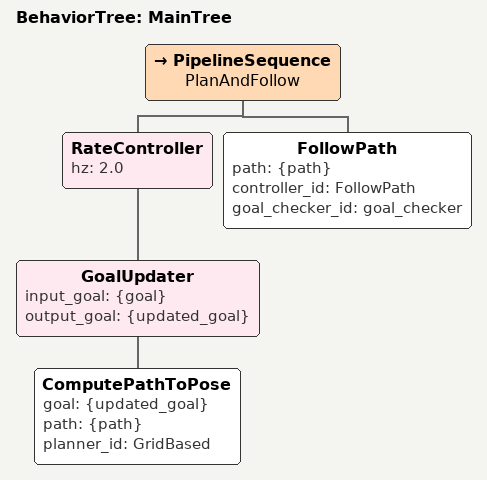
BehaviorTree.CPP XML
<!-- Keep odom goals fixed while SLAM corrects map -> odom. No blind recoveries. -->
<root BTCPP_format="4" main_tree_to_execute="MainTree">
  <BehaviorTree ID="MainTree">
    <PipelineSequence name="PlanAndFollow">
      <RateController hz="2.0">
        <GoalUpdater input_goal="{goal}" output_goal="{updated_goal}">
          <ComputePathToPose goal="{updated_goal}" path="{path}" planner_id="GridBased"/>
        </GoalUpdater>
      </RateController>
      <FollowPath path="{path}" controller_id="FollowPath" goal_checker_id="goal_checker"/>
    </PipelineSequence>
  </BehaviorTree>
</root>
